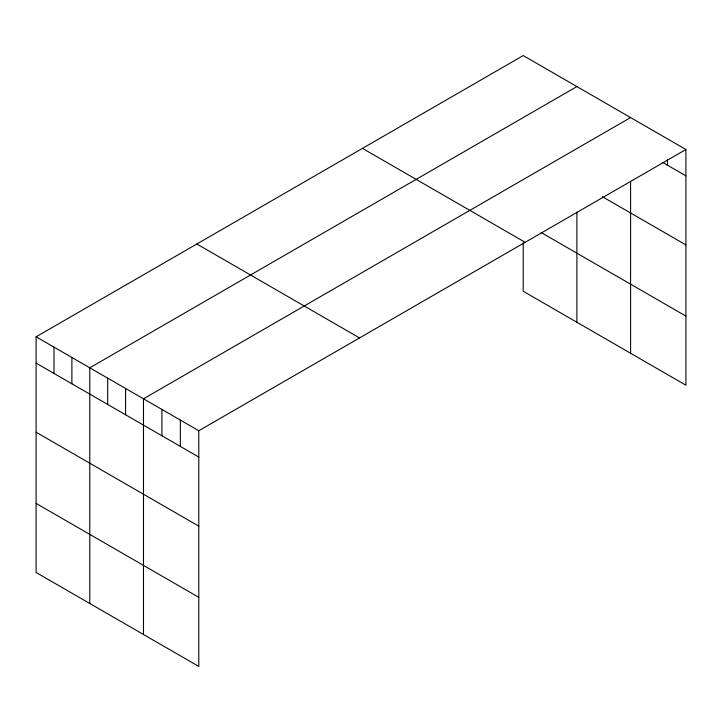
<?xml version="1.0" encoding="UTF-8"?>
<svg xmlns="http://www.w3.org/2000/svg" width="722" height="722" viewBox="0 0 722 722"><rect width="100%" height="100%" fill="white"/><g stroke="black" fill="none" stroke-linecap="round" stroke-linejoin="round"><path stroke-width="1.08" d="M685.9 149.508L198.794 430.736L198.794 666.424L36.1 572.492L36.1 336.804L523.206 55.576L685.9 149.508L685.9 385.196L523.206 291.264L523.206 243.007M576.896 86.577L89.79 367.805L89.79 603.493M630.586 117.569L143.479 398.797L143.479 634.485M662.606 162.378L685.9 175.825M602.328 196.664L685.9 244.911M541.103 232.502L685.9 316.101M362.462 148.38L525.156 242.312M196.844 244L359.538 337.932M36.1 336.804L198.794 430.736M36.1 363.121L198.794 457.053M36.1 432.216L198.794 526.148M36.1 503.396L198.794 597.329M667.462 159.697L667.462 165.176M630.586 181.177L630.586 353.257M576.896 212.187L576.896 322.265M180.356 420.087L180.356 446.404M161.918 409.446L161.918 435.763M125.583 388.472L125.583 414.78M107.686 378.138L107.686 404.455M71.893 357.471L71.893 383.788M53.997 347.138L53.997 373.454"/></g></svg>
